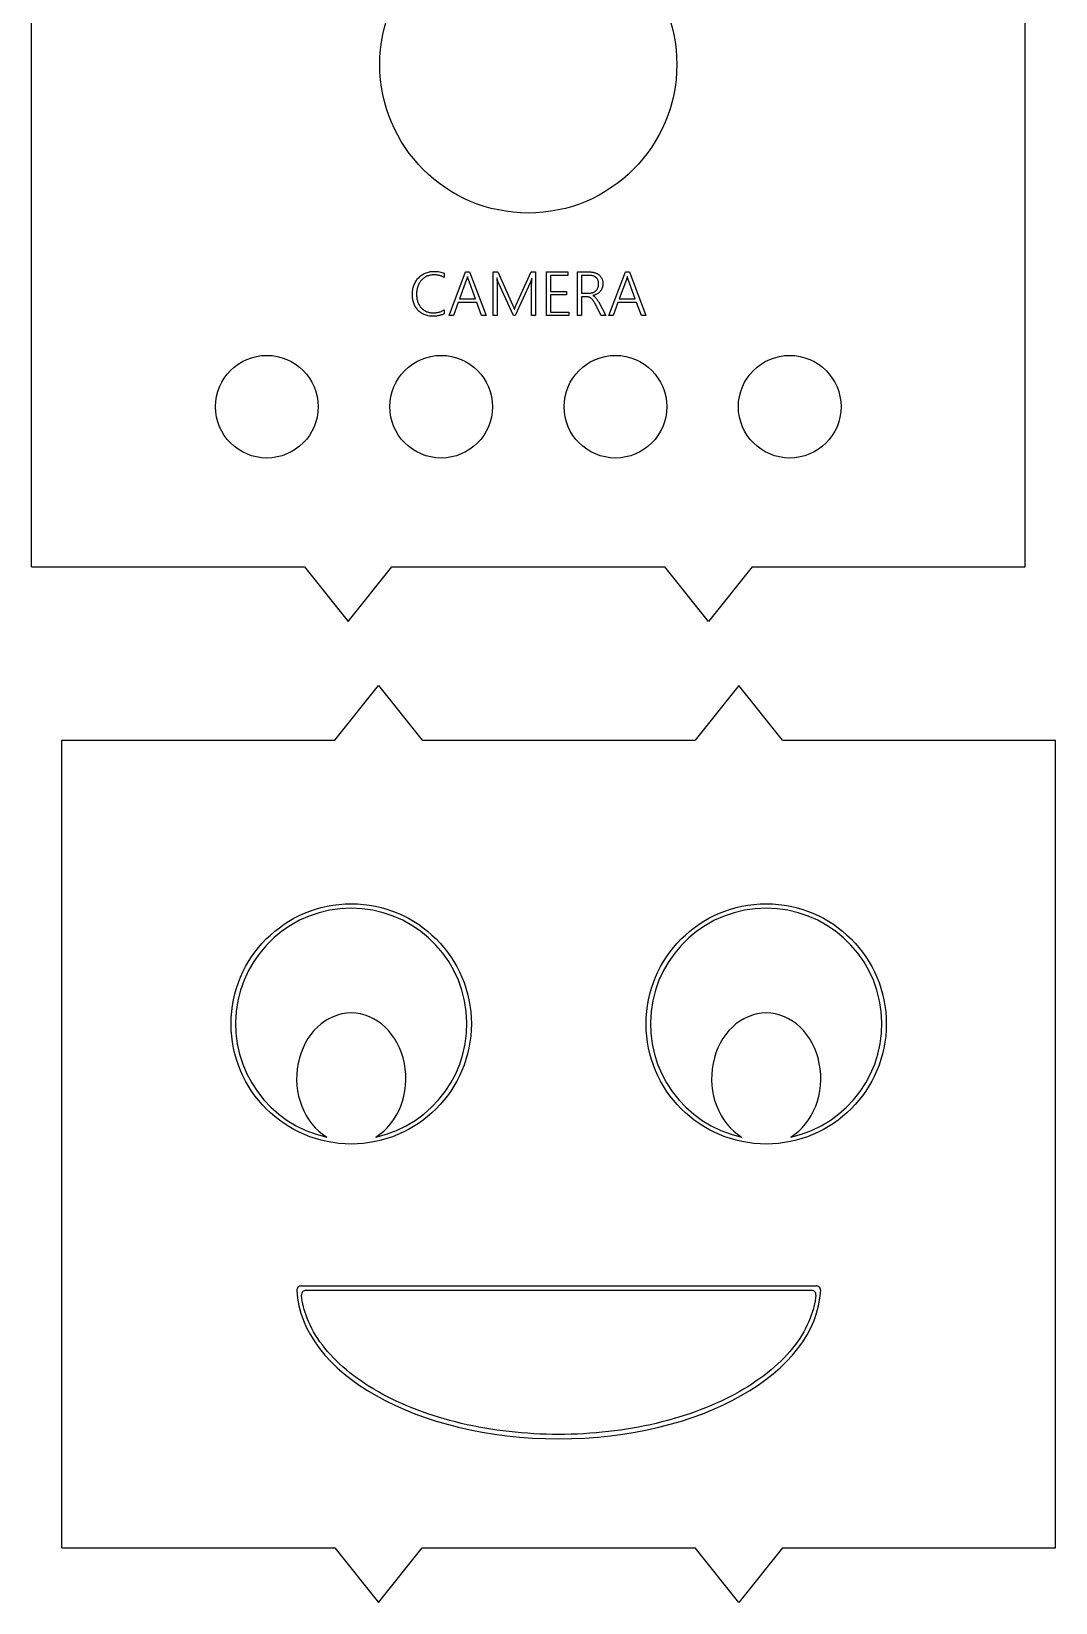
# Model space of a CAD drawing. Header units: millimetres. Extents: x 0 to 333, y 0 to 392.
# Drawn here: x 273.4 to 320.3, y 140.2 to 212.1 of the extents above; entities that cross this region are included whole.
import ezdxf

# ---------------------------------------------------------------- set-up
doc = ezdxf.new("R2010")
doc.units = ezdxf.units.MM

msp = doc.modelspace()

# ---------------------------------------------------------------- linework, layer by layer
at = {"color": 7, "linetype": 'Continuous', "lineweight": 25}
for p, q in [((273.445, 187.607), (273.445, 224.607)), ((318.945, 187.607), (318.945, 224.607)), ((292.343, 201.056), (292.343, 200.859)), ((292.566, 199.107), (293.324, 201.107)), ((293.37, 200.757), (293.048, 199.87)), ((293.324, 201.107), (293.51, 201.107)), ((293.414, 200.898), (293.409, 200.898)), ((293.776, 199.87), (293.451, 200.757)), ((293.51, 201.107), (294.264, 199.107)), ((294.585, 201.107), (294.803, 201.107)), ((294.585, 199.107), (294.585, 201.107)), ((294.761, 200.832), (294.755, 200.832)), ((294.803, 201.107), (295.478, 199.603)), ((295.639, 199.602), (296.321, 201.107)), ((296.321, 201.107), (296.528, 201.107)), ((296.362, 200.829), (296.357, 200.829)), ((296.528, 201.107), (296.528, 199.107)), ((297.032, 201.107), (298.002, 201.107)), ((297.032, 199.107), (297.032, 201.107)), ((297.217, 200.949), (297.217, 200.212)), ((298.002, 200.949), (297.217, 200.949)), ((298.002, 201.107), (298.002, 200.949)), ((298.453, 201.107), (299.026, 201.107)), ((298.453, 199.107), (298.453, 201.107)), ((298.638, 200.949), (298.638, 200.133)), ((298.983, 200.949), (298.638, 200.949)), ((299.882, 199.107), (300.64, 201.107)), ((300.685, 200.757), (300.363, 199.87)), ((300.64, 201.107), (300.826, 201.107)), ((300.73, 200.898), (300.725, 200.898)), ((301.092, 199.87), (300.767, 200.757)), ((300.826, 201.107), (301.579, 199.107)), ((294.765, 200.502), (294.765, 199.107)), ((295.519, 199.107), (294.823, 200.635)), ((296.292, 200.645), (295.598, 199.107)), ((296.346, 199.107), (296.346, 200.487)), ((297.217, 200.212), (297.944, 200.212)), ((297.217, 200.054), (297.217, 199.264)), ((297.944, 200.054), (297.217, 200.054)), ((297.944, 200.212), (297.944, 200.054)), ((298.638, 200.133), (298.968, 200.133)), ((299.155, 200.031), (299.155, 200.026)), ((292.343, 199.368), (292.343, 199.188)), ((292.985, 199.712), (292.772, 199.107)), ((293.839, 199.712), (292.985, 199.712)), ((293.048, 199.87), (293.776, 199.87)), ((294.058, 199.107), (293.839, 199.712)), ((295.556, 199.401), (295.565, 199.401)), ((298.638, 199.975), (298.638, 199.107)), ((298.857, 199.975), (298.638, 199.975)), ((299.537, 199.107), (299.237, 199.678)), ((299.419, 199.722), (299.753, 199.107)), ((300.301, 199.712), (300.088, 199.107)), ((301.155, 199.712), (300.301, 199.712)), ((300.363, 199.87), (301.092, 199.87)), ((301.374, 199.107), (301.155, 199.712)), ((292.772, 199.107), (292.566, 199.107)), ((294.264, 199.107), (294.058, 199.107)), ((294.765, 199.107), (294.585, 199.107)), ((295.598, 199.107), (295.519, 199.107)), ((296.528, 199.107), (296.346, 199.107)), ((298.046, 199.107), (297.032, 199.107)), ((297.217, 199.264), (298.046, 199.264)), ((298.046, 199.264), (298.046, 199.107)), ((298.638, 199.107), (298.453, 199.107)), ((299.753, 199.107), (299.537, 199.107)), ((300.088, 199.107), (299.882, 199.107)), ((301.579, 199.107), (301.374, 199.107)), ((273.445, 187.607), (285.945, 187.607)), ((285.945, 187.607), (287.945, 185.107)), ((287.945, 185.107), (289.945, 187.607)), ((289.945, 187.607), (302.445, 187.607)), ((304.445, 185.107), (302.445, 187.607)), ((306.445, 187.607), (304.445, 185.107)), ((306.445, 187.607), (318.945, 187.607)), ((287.338, 179.672), (289.338, 182.172)), ((289.338, 182.172), (291.338, 179.672)), ((305.838, 182.172), (303.838, 179.672)), ((307.838, 179.672), (305.838, 182.172)), ((274.838, 142.672), (274.838, 179.672)), ((274.838, 179.672), (287.338, 179.672)), ((291.338, 179.672), (303.838, 179.672)), ((307.838, 179.672), (320.338, 179.672)), ((320.338, 142.672), (320.338, 179.672)), ((285.793, 154.672), (309.383, 154.672)), ((286.01, 154.472), (309.166, 154.472)), ((274.838, 142.672), (287.338, 142.672)), ((287.338, 142.672), (289.338, 140.172)), ((289.338, 140.172), (291.338, 142.672)), ((291.338, 142.672), (303.838, 142.672)), ((305.838, 140.172), (303.838, 142.672)), ((307.838, 142.672), (305.838, 140.172)), ((307.838, 142.672), (320.338, 142.672))]:
    msp.add_line(p, q, dxfattribs=at)
for centre, radius in [((296.195, 210.607), 6.8), ((284.225, 194.937), 2.35), ((292.205, 194.937), 2.35), ((300.185, 194.937), 2.35), ((308.165, 194.937), 2.35), ((288.088, 166.672), 5.5), ((307.088, 166.672), 5.5)]:
    msp.add_circle(centre, radius, dxfattribs=at)
for centre, radius, start, end in [((288.088, 166.672), 5.3, 282.25108, 257.74892), ((307.088, 166.672), 5.3, 282.25108, 257.74892), ((285.793, 154.472), 0.2, 90, 182.94945), ((286.01, 154.272), 0.2, 90, 186.14889), ((309.166, 154.272), 0.2, 353.85111, 90), ((309.383, 154.472), 0.2, 357.05055, 90)]:
    msp.add_arc(centre, radius, start, end, dxfattribs=at)
for centre, major_axis, ratio, start_param, end_param in [((288.088, 164.172), (0, -3), 0.833333, 0.466604, 5.816581), ((307.088, 164.172), (0, -3), 0.833333, 0.466604, 5.816581), ((297.588, 154.672), (12, 0), 0.583333, 3.171639, 6.253139)]:
    msp.add_ellipse(centre, major_axis=major_axis, ratio=ratio, start_param=start_param, end_param=end_param, dxfattribs=at)
for points, knots in [([(290.888, 200.068), (290.889, 200.105), (290.89, 200.178), (290.904, 200.286), (290.926, 200.389), (290.956, 200.489), (290.995, 200.582), (291.041, 200.671), (291.096, 200.752), (291.157, 200.827), (291.226, 200.895), (291.302, 200.956), (291.384, 201.009), (291.474, 201.053), (291.569, 201.089), (291.671, 201.114), (291.779, 201.13), (291.852, 201.132), (291.89, 201.133)], [0, 0, 0, 0, 0.0677449, 0.1334185, 0.1977315, 0.260934, 0.3230882, 0.3835363, 0.4428467, 0.5018143, 0.5606693, 0.6193592, 0.6788885, 0.7396555, 0.8017727, 0.8656164, 0.9312426, 1, 1, 1, 1]), ([(291.887, 200.975), (291.856, 200.974), (291.795, 200.973), (291.706, 200.96), (291.622, 200.939), (291.544, 200.909), (291.472, 200.873), (291.406, 200.828), (291.345, 200.779), (291.29, 200.721), (291.242, 200.659), (291.2, 200.59), (291.163, 200.517), (291.133, 200.438), (291.11, 200.354), (291.093, 200.267), (291.082, 200.176), (291.081, 200.113), (291.081, 200.082)], [0, 0, 0, 0, 0.069226, 0.135117, 0.198313, 0.259662, 0.319216, 0.377433, 0.435186, 0.493112, 0.551482, 0.610323, 0.67096, 0.733268, 0.797226, 0.862426, 0.930191, 1, 1, 1, 1]), ([(292.343, 200.859), (292.326, 200.868), (292.29, 200.887), (292.235, 200.91), (292.179, 200.93), (292.123, 200.947), (292.065, 200.959), (292.007, 200.968), (291.947, 200.974), (291.907, 200.975), (291.887, 200.975)], [0, 0, 0, 0, 0.12675, 0.251783, 0.375882, 0.500034, 0.623752, 0.747917, 0.872932, 1, 1, 1, 1]), ([(291.89, 201.133), (291.931, 201.132), (292.011, 201.13), (292.129, 201.115), (292.239, 201.092), (292.309, 201.068), (292.343, 201.056)], [0, 0, 0, 0, 0.266913, 0.521299, 0.765256, 1, 1, 1, 1]), ([(293.409, 200.898), (293.406, 200.884), (293.4, 200.857), (293.391, 200.82), (293.38, 200.787), (293.373, 200.767), (293.37, 200.757)], [0, 0, 0, 0, 0.293668, 0.558533, 0.791736, 1, 1, 1, 1]), ([(293.451, 200.757), (293.448, 200.767), (293.441, 200.787), (293.431, 200.82), (293.421, 200.857), (293.416, 200.884), (293.414, 200.898)], [0, 0, 0, 0, 0.208758, 0.442514, 0.707303, 1, 1, 1, 1]), ([(294.755, 200.832), (294.757, 200.809), (294.761, 200.76), (294.763, 200.682), (294.765, 200.596), (294.765, 200.535), (294.765, 200.502)], [0, 0, 0, 0, 0.208797, 0.444751, 0.708064, 1, 1, 1, 1]), ([(294.823, 200.635), (294.818, 200.648), (294.807, 200.676), (294.791, 200.721), (294.776, 200.774), (294.766, 200.812), (294.761, 200.832)], [0, 0, 0, 0, 0.1993606, 0.4330488, 0.6989988, 1, 1, 1, 1]), ([(296.357, 200.829), (296.351, 200.809), (296.339, 200.773), (296.322, 200.723), (296.308, 200.68), (296.296, 200.656), (296.292, 200.645)], [0, 0, 0, 0, 0.315804, 0.586384, 0.814494, 1, 1, 1, 1]), ([(296.346, 200.487), (296.346, 200.497), (296.346, 200.517), (296.347, 200.55), (296.348, 200.587), (296.35, 200.627), (296.352, 200.672), (296.355, 200.721), (296.359, 200.773), (296.361, 200.81), (296.362, 200.829)], [0, 0, 0, 0, 0.082934, 0.179109, 0.286131, 0.405207, 0.536403, 0.678466, 0.833798, 1, 1, 1, 1]), ([(299.417, 200.563), (299.417, 200.578), (299.417, 200.606), (299.411, 200.648), (299.403, 200.687), (299.39, 200.724), (299.375, 200.758), (299.355, 200.79), (299.332, 200.82), (299.306, 200.846), (299.276, 200.871), (299.243, 200.891), (299.208, 200.909), (299.169, 200.924), (299.127, 200.935), (299.081, 200.943), (299.033, 200.948), (299, 200.948), (298.983, 200.949)], [0, 0, 0, 0, 0.066727, 0.12957, 0.190202, 0.248732, 0.30562, 0.361838, 0.418301, 0.475148, 0.533157, 0.591421, 0.651341, 0.71407, 0.779824, 0.849389, 0.922685, 1, 1, 1, 1]), ([(299.026, 201.107), (299.045, 201.106), (299.082, 201.105), (299.137, 201.099), (299.191, 201.088), (299.243, 201.074), (299.294, 201.055), (299.343, 201.032), (299.388, 201.005), (299.431, 200.974), (299.47, 200.939), (299.505, 200.899), (299.536, 200.855), (299.562, 200.808), (299.585, 200.756), (299.599, 200.699), (299.609, 200.639), (299.61, 200.598), (299.611, 200.577)], [0, 0, 0, 0, 0.0628, 0.125481, 0.187111, 0.24937, 0.310852, 0.370951, 0.430585, 0.489815, 0.549074, 0.608373, 0.668736, 0.730549, 0.794093, 0.859165, 0.927872, 1, 1, 1, 1]), ([(300.725, 200.898), (300.722, 200.884), (300.716, 200.857), (300.706, 200.82), (300.696, 200.787), (300.689, 200.767), (300.685, 200.757)], [0, 0, 0, 0, 0.293668, 0.558533, 0.791736, 1, 1, 1, 1]), ([(300.767, 200.757), (300.764, 200.767), (300.757, 200.787), (300.746, 200.82), (300.737, 200.857), (300.732, 200.884), (300.73, 200.898)], [0, 0, 0, 0, 0.208758, 0.442514, 0.707303, 1, 1, 1, 1]), ([(291.817, 199.08), (291.783, 199.081), (291.716, 199.083), (291.617, 199.097), (291.523, 199.12), (291.434, 199.152), (291.351, 199.193), (291.274, 199.241), (291.204, 199.296), (291.14, 199.359), (291.083, 199.428), (291.032, 199.504), (290.988, 199.585), (290.952, 199.673), (290.923, 199.766), (290.903, 199.863), (290.89, 199.964), (290.889, 200.033), (290.888, 200.068)], [0, 0, 0, 0, 0.067814, 0.132706, 0.196076, 0.257902, 0.318378, 0.377546, 0.436185, 0.494593, 0.553447, 0.612588, 0.673208, 0.735517, 0.799377, 0.864227, 0.931119, 1, 1, 1, 1]), ([(291.081, 200.082), (291.081, 200.053), (291.082, 199.997), (291.092, 199.914), (291.106, 199.833), (291.128, 199.755), (291.155, 199.681), (291.188, 199.611), (291.227, 199.547), (291.271, 199.486), (291.322, 199.432), (291.379, 199.383), (291.441, 199.34), (291.509, 199.303), (291.583, 199.274), (291.663, 199.253), (291.749, 199.24), (291.808, 199.239), (291.838, 199.238)], [0, 0, 0, 0, 0.067038, 0.132525, 0.196399, 0.259851, 0.321606, 0.381835, 0.440944, 0.499182, 0.5573, 0.615542, 0.674601, 0.734989, 0.797017, 0.861319, 0.92874, 1, 1, 1, 1]), ([(298.968, 200.133), (298.984, 200.133), (299.016, 200.134), (299.063, 200.139), (299.108, 200.149), (299.151, 200.162), (299.191, 200.179), (299.228, 200.199), (299.263, 200.222), (299.294, 200.249), (299.322, 200.278), (299.346, 200.311), (299.368, 200.346), (299.386, 200.385), (299.4, 200.426), (299.41, 200.469), (299.416, 200.515), (299.417, 200.547), (299.417, 200.563)], [0, 0, 0, 0, 0.0698763, 0.137191, 0.2019732, 0.2658106, 0.3281339, 0.3882534, 0.4469945, 0.5048381, 0.56294, 0.6211395, 0.6792946, 0.7396541, 0.8018115, 0.8650014, 0.931296, 1, 1, 1, 1]), ([(299.611, 200.577), (299.61, 200.559), (299.609, 200.525), (299.604, 200.474), (299.593, 200.426), (299.579, 200.38), (299.562, 200.336), (299.541, 200.295), (299.516, 200.257), (299.488, 200.22), (299.457, 200.187), (299.422, 200.156), (299.385, 200.128), (299.345, 200.102), (299.301, 200.079), (299.255, 200.06), (299.206, 200.044), (299.173, 200.035), (299.155, 200.031)], [0, 0, 0, 0, 0.067555, 0.132825, 0.196416, 0.258628, 0.319428, 0.379093, 0.437919, 0.497029, 0.555703, 0.615162, 0.675862, 0.737499, 0.800501, 0.86506, 0.931284, 1, 1, 1, 1]), ([(299.155, 200.026), (299.168, 200.019), (299.194, 200.007), (299.23, 199.983), (299.263, 199.953), (299.295, 199.918), (299.326, 199.878), (299.356, 199.831), (299.388, 199.779), (299.408, 199.742), (299.419, 199.722)], [0, 0, 0, 0, 0.104478, 0.207654, 0.314901, 0.429155, 0.553501, 0.68726, 0.835317, 1, 1, 1, 1]), ([(291.838, 199.238), (291.862, 199.238), (291.909, 199.239), (291.977, 199.246), (292.044, 199.255), (292.108, 199.27), (292.17, 199.288), (292.23, 199.311), (292.288, 199.337), (292.325, 199.358), (292.343, 199.368)], [0, 0, 0, 0, 0.134056, 0.264685, 0.391501, 0.516056, 0.638588, 0.760135, 0.880061, 1, 1, 1, 1]), ([(295.478, 199.603), (295.485, 199.587), (295.499, 199.555), (295.52, 199.506), (295.54, 199.455), (295.55, 199.419), (295.556, 199.401)], [0, 0, 0, 0, 0.241978, 0.485967, 0.737379, 1, 1, 1, 1]), ([(295.565, 199.401), (295.571, 199.419), (295.583, 199.453), (295.599, 199.503), (295.618, 199.552), (295.632, 199.585), (295.639, 199.602)], [0, 0, 0, 0, 0.264006, 0.503116, 0.741207, 1, 1, 1, 1]), ([(299.237, 199.678), (299.23, 199.692), (299.216, 199.718), (299.195, 199.756), (299.173, 199.789), (299.146, 199.829), (299.111, 199.871), (299.067, 199.912), (299.02, 199.942), (298.97, 199.962), (298.915, 199.973), (298.877, 199.974), (298.857, 199.975)], [0, 0, 0, 0, 0.090322, 0.174269, 0.25247, 0.323795, 0.453523, 0.568606, 0.674818, 0.777295, 0.88364, 1, 1, 1, 1]), ([(292.343, 199.188), (292.324, 199.18), (292.285, 199.162), (292.224, 199.141), (292.161, 199.122), (292.096, 199.107), (292.03, 199.095), (291.961, 199.086), (291.89, 199.081), (291.842, 199.081), (291.817, 199.08)], [0, 0, 0, 0, 0.117713, 0.237142, 0.357572, 0.480853, 0.605882, 0.733752, 0.865497, 1, 1, 1, 1]), ([(309.365, 154.251), (309.327, 153.894), (309.136, 153.124), (308.244, 151.54), (306.058, 149.702), (302.165, 148.219), (297.588, 147.699), (293.011, 148.219), (289.118, 149.702), (286.932, 151.54), (286.04, 153.124), (285.849, 153.894), (285.811, 154.251)], [3.204557, 3.204557, 3.204557, 3.204557, 3.364233, 3.556826, 3.942014, 4.327201, 4.712389, 5.097577, 5.482764, 5.867952, 6.060545, 6.220221, 6.220221, 6.220221, 6.220221])]:
    msp.add_open_spline(points, degree=3, knots=knots, dxfattribs=at)

doc.saveas('drawing.dxf')
